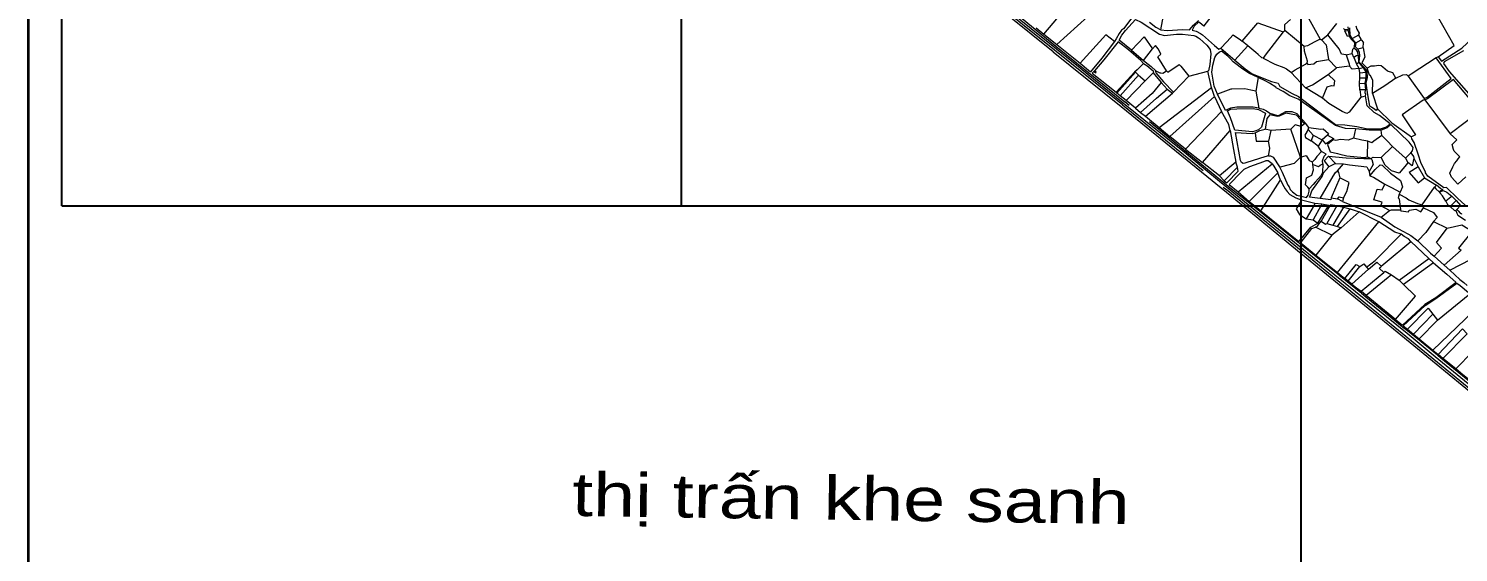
# Model space of a CAD drawing. Header units: metres. Extents: x 548946 to 557077, y 1838800 to 1845419.
# Drawn here: x 548946 to 551254, y 1840440 to 1841287 of the extents above; entities that cross this region are included whole.
import ezdxf

# ---------------------------------------------------------------- set-up
doc = ezdxf.new("R2010")
doc.units = ezdxf.units.M
doc.header["$LTSCALE"] = 28
doc.linetypes.add('LONG_DASHED', pattern=[7.5, 6, -1.5])
for name, color, linetype, lineweight in [('10', 7, 'Continuous', 13), ('22', 7, 'Continuous', 13), ('30', 7, 'Continuous', 13), ('46', 7, 'Continuous', 13), ('55', 7, 'Continuous', 35), ('60', 7, 'Continuous', 25)]:
    doc.layers.add(name, color=color, linetype=linetype, lineweight=lineweight)

msp = doc.modelspace()

# ---------------------------------------------------------------- linework, layer by layer
at = {"layer": '10'}
for p, q in [((550600.12, 1841248.87), (550472.43, 1841351.48)), ((550773.77, 1841284.63), (550786.78, 1841354.71)), ((550605.87, 1841260.85), (550689.45, 1841336.81)), ((550584.96, 1841277.56), (550620.91, 1841320.18)), ((551009.18, 1841308.18), (551030.6, 1841269.44)), ((550572.62, 1841287.79), (550584.96, 1841277.56)), ((550904.93, 1841266.15), (550930.15, 1841295.68)), ((550930.15, 1841295.68), (550971.09, 1841281.44)), ((550971.09, 1841281.44), (550973.86, 1841283.43)), ((551005.13, 1841257.38), (550973.86, 1841283.43)), ((551042.97, 1841276.12), (551057.58, 1841294.52)), ((551068.28, 1841286.78), (551070.66, 1841284.22)), ((551070.66, 1841284.22), (551070.39, 1841282.96)), ((551075.83, 1841284.82), (551070.66, 1841284.22)), ((551075.27, 1841289.45), (551075.83, 1841284.82)), ((551075.97, 1841283.31), (551075.83, 1841284.82)), ((550584.96, 1841277.56), (550605.87, 1841260.85)), ((550605.87, 1841260.85), (550643.75, 1841230.37)), ((550893.3, 1841235.35), (550914.1, 1841258.46)), ((550914.1, 1841258.46), (550904.93, 1841266.15)), ((551030.6, 1841269.44), (551032.83, 1841268.15)), ((551032.83, 1841268.15), (551042.97, 1841276.12)), ((551083.18, 1841270.6), (551082.17, 1841270.33)), ((551088.24, 1841263.73), (551082.17, 1841270.33)), ((551092.48, 1841276.09), (551083.18, 1841270.6)), ((551088.24, 1841263.73), (551097.1, 1841268.11)), ((551097.1, 1841268.11), (551100.65, 1841264.16)), ((551100.2, 1841255.35), (551100.65, 1841264.16)), ((550870.3, 1841254.72), (550874.48, 1841251.41)), ((551057.17, 1841223.3), (551044.43, 1841236.64)), ((551084.96, 1841239.85), (551082.46, 1841246.36)), ((551084.96, 1841239.85), (551089.33, 1841229.44)), ((551100.2, 1841255.35), (551091.83, 1841253.27)), ((551092.39, 1841243.57), (551092.47, 1841231.67)), ((551221.26, 1841240.82), (551218.22, 1841239.07)), ((550643.75, 1841230.37), (550660.11, 1841216.57)), ((550665.71, 1841217.38), (550662.71, 1841214.33)), ((550761.37, 1841214.91), (550748.48, 1841202.28)), ((550761.37, 1841214.91), (550774.18, 1841199.36)), ((550818.65, 1841209.58), (550849.29, 1841217.56)), ((550984.25, 1841215.56), (551007.12, 1841190.6)), ((551043.61, 1841212.42), (551057.17, 1841223.3)), ((551078.4, 1841225.77), (551057.17, 1841223.3)), ((551089.33, 1841229.44), (551092.47, 1841231.67)), ((551093.53, 1841221.74), (551089.33, 1841229.44)), ((551092.47, 1841231.67), (551100.21, 1841223.7)), ((551100.21, 1841223.7), (551104.28, 1841216.31)), ((551104.28, 1841216.31), (551104.53, 1841207.19)), ((550737.75, 1841211.21), (550708.14, 1841178.11)), ((550748.48, 1841202.28), (550717.55, 1841170.55)), ((550737.75, 1841211.21), (550748.48, 1841202.28)), ((550771.1, 1841126.7), (550855.57, 1841191.24)), ((550774.18, 1841199.36), (550784.03, 1841188.72)), ((550784.03, 1841188.72), (550792.38, 1841181.94)), ((550818.65, 1841209.58), (550794.2, 1841184.04)), ((550930.55, 1841207.59), (550927.1, 1841185.65)), ((551034.66, 1841174.12), (551007.12, 1841190.6)), ((551104.53, 1841207.19), (551102.7, 1841198.1)), ((551102.7, 1841198.1), (551104.05, 1841187.78)), ((551172.57, 1841209.78), (551198.62, 1841173.56)), ((550708.14, 1841178.11), (550702.87, 1841182.15)), ((550717.55, 1841170.55), (550708.14, 1841178.11)), ((550732.53, 1841157.66), (550717.55, 1841170.55)), ((550748.79, 1841144.84), (550792.38, 1841181.94)), ((550788.11, 1841112.39), (550860.23, 1841176.66)), ((550792.38, 1841181.94), (550794.2, 1841184.04)), ((550860.23, 1841176.66), (550871.48, 1841152.39)), ((550927.1, 1841185.65), (550931.6, 1841158.04)), ((551094.95, 1841187.41), (551096.42, 1841175.43)), ((551096.42, 1841175.43), (551103.77, 1841177.72)), ((551106.72, 1841161.95), (551103.77, 1841177.72)), ((551115.35, 1841181.48), (551123.35, 1841156.64)), ((551198.62, 1841173.56), (551199.76, 1841171.37)), ((551199.76, 1841171.37), (551240.47, 1841116.39)), ((550748.79, 1841144.84), (550771.1, 1841126.7)), ((550871.48, 1841152.39), (550813.42, 1841091.94)), ((551288.97, 1841153.05), (551240.47, 1841116.39)), ((550771.1, 1841126.7), (550788.11, 1841112.39)), ((550951.16, 1841121.72), (550941.9, 1841124.14)), ((550951.16, 1841121.72), (550947.35, 1841104.87)), ((550999.15, 1841078.98), (550983.68, 1841123.84)), ((551007.01, 1841133.94), (551005.44, 1841132.75)), ((551012.56, 1841126.75), (551007.01, 1841133.94)), ((551011.54, 1841123.54), (551012.56, 1841126.75)), ((551088.03, 1841124.76), (551084.72, 1841109.3)), ((551130.14, 1841113.75), (551129.44, 1841122.51)), ((550813.42, 1841091.94), (550788.11, 1841112.39)), ((551027.78, 1841096.76), (551016.08, 1841105.19)), ((551019.55, 1841114.32), (551034.08, 1841106.66)), ((551033.1, 1841088.15), (551027.78, 1841096.76)), ((551042.57, 1841114.52), (551034.08, 1841106.66)), ((551042.57, 1841114.52), (551052.41, 1841109.12)), ((551052.41, 1841109.12), (551052, 1841106.57)), ((551107.34, 1841079.45), (551107.68, 1841104.55)), ((550813.42, 1841091.94), (550840.68, 1841070.26)), ((551044.09, 1841080.43), (551055.61, 1841068.52)), ((551107.34, 1841079.45), (551112.7, 1841076.6)), ((551129.37, 1841078.01), (551147.67, 1841095.77)), ((551135.76, 1841065.98), (551129.37, 1841078.01)), ((551168.67, 1841077.41), (551172.34, 1841069.93)), ((551181.77, 1841077.13), (551188.73, 1841063.35)), ((550897.52, 1841062.42), (550875.99, 1841040.53)), ((550898.22, 1841022.79), (550953.57, 1841068.16)), ((550916.43, 1841007), (550962.3, 1841053.25)), ((550967.06, 1841041.78), (550962.3, 1841053.25)), ((551018.96, 1841066.82), (551018.38, 1841071.27)), ((551035.1, 1841068.04), (551034.47, 1841054.03)), ((551036.35, 1841053.71), (551034.47, 1841054.03)), ((551036.35, 1841053.71), (551044.6, 1841063.42)), ((551055.61, 1841068.52), (551044.6, 1841063.42)), ((551055.61, 1841068.52), (551068.7, 1841068.08)), ((551058.75, 1841056.73), (551068.7, 1841068.08)), ((551109.99, 1841055.8), (551111.2, 1841048.38)), ((550883.99, 1841034.82), (550898.22, 1841022.79)), ((551062.45, 1841045.17), (551048.79, 1841013.33)), ((551189.1, 1841037.17), (551199.19, 1841045.43)), ((551195.42, 1841001.91), (551215.3, 1841030.41)), ((551199.19, 1841045.43), (551218.43, 1841033.43)), ((551218.43, 1841033.43), (551215.3, 1841030.41)), ((550898.22, 1841022.79), (550916.43, 1841007)), ((551000, 1841009.98), (551000.68, 1841009.74)), ((551022.18, 1841004.56), (551033.7, 1841003.35)), ((551048.79, 1841013.33), (551058.92, 1841011.63)), ((551066.8, 1841006.99), (551058.92, 1841011.63)), ((551068.71, 1841013.14), (551066.8, 1841006.99)), ((551066.8, 1841006.99), (551084.07, 1841000)), ((551159.8, 1841022.12), (551158.12, 1841019.09)), ((551222.71, 1841022.7), (551224.03, 1841021.39)), ((551229.23, 1841025.18), (551228.04, 1841026.32)), ((551240.57, 1840999), (551250.26, 1841008.8)), ((551250.26, 1841008.8), (551243.41, 1841015.83)), ((551250.26, 1841008.8), (551257.16, 1841000.78)), ((550906.29, 1841000), (551000, 1840923.38)), ((551027.11, 1840972.09), (551044.12, 1841000)), ((551046.65, 1841000), (551032.46, 1840975.59)), ((551057.76, 1841000.22), (551041.56, 1840971.52)), ((551068.41, 1840998.03), (551051.51, 1840968.92)), ((551058.83, 1841000), (551057.76, 1841000.22)), ((551059.05, 1840966.68), (551079.36, 1840995.4)), ((551064.61, 1840964.53), (551093.73, 1840990.59)), ((551079.36, 1840995.4), (551093.73, 1840990.59)), ((551195.42, 1841001.91), (551197.64, 1840997.14)), ((551251.17, 1840994.21), (551249.58, 1840992.46)), ((551257.16, 1841000.78), (551251.17, 1840994.21)), ((551049.79, 1840952.65), (551023.47, 1840965.96)), ((551064.61, 1840964.53), (551049.79, 1840952.65)), ((551059.05, 1840966.68), (551064.61, 1840964.53)), ((551213.98, 1840975.02), (551235.61, 1840964.28)), ((551000, 1840939.78), (551024.08, 1840920.39)), ((551049.79, 1840952.65), (551024.08, 1840920.39)), ((551177.03, 1840942.44), (551206.21, 1840914.84)), ((551024.08, 1840920.39), (551058.66, 1840892.59)), ((551158.13, 1840880.06), (551206.21, 1840914.84)), ((551206.21, 1840914.84), (551213.92, 1840908.21)), ((551058.66, 1840892.59), (551070.6, 1840882.99)), ((551076.19, 1840878.46), (551094.93, 1840902.11)), ((551108.89, 1840897.75), (551082.18, 1840873.72)), ((551096.8, 1840862.05), (551133.62, 1840892.35)), ((551108.89, 1840897.75), (551105.53, 1840901.34)), ((551146.09, 1840888.82), (551158.13, 1840880.06)), ((551213.92, 1840908.21), (551165.3, 1840873.09)), ((551076.19, 1840878.46), (551070.6, 1840882.99)), ((551082.18, 1840873.72), (551076.19, 1840878.46)), ((551158.13, 1840880.06), (551165.3, 1840873.09)), ((551219.96, 1840815.5), (551272.41, 1840858.01)), ((551181.38, 1840792.78), (551212.78, 1840824.93)), ((551212.41, 1840767.21), (551290.6, 1840841.88)), ((551212.78, 1840824.93), (551219.96, 1840815.5)), ((551152.23, 1840816.52), (551163.46, 1840807.36)), ((551164.53, 1840806.43), (551171.69, 1840800.7)), ((551171.69, 1840800.7), (551181.38, 1840792.78)), ((551190.69, 1840785.05), (551219.96, 1840815.5)), ((551249.79, 1840736.67), (551323.62, 1840812.66)), ((551181.38, 1840792.78), (551190.69, 1840785.05)), ((551190.69, 1840785.05), (551212.41, 1840767.21)), ((551228.95, 1840753.76), (551268.03, 1840793.48)), ((551212.41, 1840767.21), (551221.2, 1840760.01))]:
    msp.add_line(p, q, dxfattribs=at)
for points in [[(550689.45, 1841336.81), (550726.93, 1841303.69), (550713.47, 1841286.34), (550710.13, 1841283.71), (550706.65, 1841278.71), (550701.83, 1841269.8), (550698.75, 1841265.73)], [(550881.71, 1841334.67), (550861.62, 1841314.24), (550852.51, 1841303.14), (550844.92, 1841293.01), (550843.33, 1841290.53), (550836.76, 1841295.6), (550834.84, 1841297.15), (550827.41, 1841290.3), (550824.07, 1841283.68), (550830.57, 1841282.44), (550837.78, 1841278.6), (550841.14, 1841276.57), (550850.54, 1841267.87), (550860.23, 1841259.22), (550867.3, 1841253.47), (550870.3, 1841254.72)], [(551221.26, 1841240.82), (551247.32, 1841259.35), (551219.57, 1841307.77)], [(551221.26, 1841240.82), (551226.87, 1841233.64), (551259.56, 1841255.07), (551286.02, 1841279.88), (551294.96, 1841288.25), (551279.68, 1841299.28), (551250.1, 1841326.71)], [(550726.44, 1841251.64), (550706.25, 1841267.64), (550710.92, 1841276.04), (550716.86, 1841283.28), (550733.04, 1841300.93), (550742.18, 1841296.89), (550771.67, 1841277.22), (550779.65, 1841275.39), (550798.78, 1841277.68), (550808.79, 1841277.37), (550826.71, 1841275.42), (550830.33, 1841274.27), (550834.64, 1841271.78), (550836.19, 1841270.53), (550848.1, 1841259.5), (550853.08, 1841252.49), (550854.27, 1841245.64), (550852.68, 1841228.57), (550850.58, 1841218.13), (550849.29, 1841217.56)], [(550755.38, 1841297.05), (550765.85, 1841288.52), (550773.77, 1841284.63)], [(550773.77, 1841284.63), (550784.03, 1841283.36), (550809.34, 1841285.09), (550819.97, 1841284.29), (550826.13, 1841291.74), (550834.72, 1841299.28)], [(550971.09, 1841281.44), (550941.86, 1841243.3), (550939.01, 1841238.72)], [(550973.86, 1841283.43), (550973.6, 1841293.25), (550982.75, 1841301.4)], [(551070.39, 1841282.96), (551075.97, 1841283.31), (551077.62, 1841274.35)], [(551077.62, 1841274.35), (551074.76, 1841273.49), (551070.39, 1841282.96)], [(551078.12, 1841287.87), (551078.67, 1841276.05), (551082.17, 1841270.33)], [(551088.22, 1841290.79), (551089.79, 1841285.54), (551093.54, 1841278.96), (551092.48, 1841276.09)], [(550698.75, 1841265.73), (550684.98, 1841276.43), (550643.75, 1841230.37)], [(550698.75, 1841265.73), (550678.24, 1841238.8), (550660.11, 1841216.57)], [(550745.6, 1841230.19), (550741.47, 1841234.8), (550721.56, 1841251.95), (550704.87, 1841265.08), (550681.67, 1841235.91), (550666.71, 1841218.46)], [(550726.44, 1841251.64), (550746.75, 1841272.97), (550760.32, 1841254.04)], [(550783.07, 1841218.22), (550769.06, 1841240.71), (550773.52, 1841244.94), (550772.91, 1841246.76), (550769.3, 1841253.53), (550764.89, 1841258.89), (550760.32, 1841254.04)], [(550870.3, 1841254.72), (550880.39, 1841265.05), (550890.51, 1841276.56), (550902.12, 1841268.06), (550904.93, 1841266.15)], [(550939.01, 1841238.72), (550936.76, 1841239.42), (550930.64, 1841244.48), (550926.82, 1841247.98), (550914.1, 1841258.46)], [(551030.6, 1841269.44), (551021.15, 1841264.54), (551010.54, 1841258.75), (551005.13, 1841257.38)], [(551032.83, 1841268.15), (551040.73, 1841260.33), (551044.43, 1841236.64)], [(551072.79, 1841244.05), (551065.39, 1841245.2), (551061.57, 1841253.62), (551042.97, 1841276.12)], [(551077.62, 1841274.35), (551080.92, 1841269.42), (551086.57, 1841263.27)], [(551085.08, 1841255.02), (551086.06, 1841257.1), (551086.57, 1841263.27)], [(551088.24, 1841263.73), (551087.48, 1841257.64), (551089.15, 1841255.66), (551091.83, 1841253.27)], [(551092.48, 1841276.09), (551096.18, 1841269.14), (551097.1, 1841268.11)], [(550600.12, 1841248.87), (550709.52, 1841160.5), (550879.4, 1841021.99), (550906.29, 1841000)], [(550726.44, 1841251.64), (550745.48, 1841234.93), (550760.32, 1841254.04)], [(550745.48, 1841234.93), (550758.04, 1841225.26), (550765.71, 1841218.2)], [(550864.96, 1841180.36), (550859.94, 1841193.33), (550856.23, 1841216.32), (550857.38, 1841227.28), (550860.91, 1841239.56), (550864.02, 1841245.3), (550868.27, 1841248.73), (550871.46, 1841249.74)], [(550871.46, 1841249.74), (550874.48, 1841251.41), (550893.3, 1841235.35)], [(550930.55, 1841207.59), (550916.76, 1841214.12), (550905.89, 1841220.89), (550890.43, 1841232.72), (550885.87, 1841237.52), (550881.73, 1841242.02), (550871.46, 1841249.74)], [(550893.3, 1841235.35), (550910.02, 1841221.69), (550920.97, 1841213.35), (550952.21, 1841201.05), (550962.85, 1841198.51), (550965.58, 1841193.09), (550985.66, 1841181.51), (550995.85, 1841176.6), (551000, 1841173.49)], [(550939.01, 1841238.72), (550957.63, 1841228.98), (550972.37, 1841223.45), (550976.26, 1841221.57), (550982.74, 1841216.41), (550984.25, 1841215.56)], [(551009.99, 1841231.14), (551010.52, 1841233.64), (551005.44, 1841250.14), (551005.13, 1841257.38)], [(551009.99, 1841231.14), (551010.96, 1841228.72), (551020.64, 1841229.71), (551024.97, 1841233.09), (551044.43, 1841236.64)], [(551072.79, 1841244.05), (551081.67, 1841246.01), (551082.46, 1841246.36)], [(551072.79, 1841244.05), (551077.66, 1841229.7), (551078.4, 1841225.77)], [(551082.46, 1841246.36), (551083.3, 1841253.39), (551085.08, 1841255.02)], [(551092.39, 1841243.57), (551089.6, 1841242.21), (551084.96, 1841239.85)], [(551092.39, 1841243.57), (551091.61, 1841248.59), (551089.2, 1841251.52), (551085.08, 1841255.02)], [(551116.86, 1841157.32), (551114.4, 1841159.04), (551110.99, 1841161.41), (551107.75, 1841179.28), (551105.19, 1841198.29), (551107.07, 1841207.63), (551106.55, 1841216.8), (551105.5, 1841219.39), (551101.36, 1841224.24), (551093.57, 1841232.25), (551095.07, 1841243.13), (551094.05, 1841248.14), (551091.83, 1841253.27)], [(551100.2, 1841255.35), (551102.81, 1841240.21), (551098.23, 1841231.32), (551106.66, 1841222.44)], [(551218.22, 1841239.07), (551177.57, 1841213.05), (551172.57, 1841209.78)], [(551198.62, 1841173.56), (551203.38, 1841175.53), (551242.43, 1841206.06), (551218.22, 1841239.07)], [(551261.93, 1841250.7), (551230.77, 1841233.03), (551229.86, 1841230.29), (551239.26, 1841217.02), (551281.85, 1841168.11)], [(550662.71, 1841214.33), (550701.32, 1841183.58), (550702.87, 1841182.15)], [(550745.6, 1841230.19), (550735.53, 1841219.8), (550731.17, 1841215.95), (550701.32, 1841183.58)], [(550702.87, 1841182.15), (550732.61, 1841215.85), (550737.75, 1841211.21)], [(550745.6, 1841230.19), (550751.16, 1841226.79), (550761.26, 1841218.16), (550762.06, 1841216.26), (550761.37, 1841214.91)], [(550765.71, 1841218.2), (550764.91, 1841217.32), (550765.53, 1841214.87), (550777.76, 1841200.62), (550794.2, 1841184.04)], [(550765.71, 1841218.2), (550772.07, 1841215.09), (550773.6, 1841214.81), (550776.83, 1841214.27), (550783.07, 1841218.22)], [(550783.07, 1841218.22), (550784.91, 1841216.16), (550803.47, 1841228.47), (550806.15, 1841225.87), (550818.65, 1841209.58)], [(550860.23, 1841176.66), (550855.57, 1841191.24), (550849.29, 1841217.56)], [(550984.25, 1841215.56), (550990.52, 1841219.93), (551006.96, 1841229.2), (551009.99, 1841231.14)], [(551007.12, 1841190.6), (551018.35, 1841195.72), (551043.61, 1841212.42)], [(551034.66, 1841174.12), (551042.22, 1841192.24), (551049.28, 1841194.34), (551053.27, 1841194), (551054.42, 1841202.25), (551043.61, 1841212.42)], [(551093.53, 1841221.74), (551082.21, 1841220.93), (551078.4, 1841225.77)], [(551094.83, 1841214.82), (551093.53, 1841221.74), (551100.21, 1841223.7)], [(551095.08, 1841207.06), (551094.83, 1841214.82), (551104.28, 1841216.31)], [(551152.73, 1841206.19), (551148.12, 1841215.09), (551139.42, 1841217.59), (551132.21, 1841223.98), (551129.41, 1841226.23), (551125.03, 1841226.72), (551118.37, 1841225.54), (551112.58, 1841225.75), (551106.66, 1841222.44)], [(551115.35, 1841181.48), (551115.85, 1841202.85), (551112.23, 1841210.48), (551110.22, 1841210.98), (551106.66, 1841222.44)], [(551152.73, 1841206.19), (551164.45, 1841211.68), (551169.88, 1841212.48), (551172.57, 1841209.78)], [(550774.18, 1841199.36), (550759.83, 1841181.82), (550732.53, 1841157.66)], [(550741.02, 1841151.09), (550766.85, 1841173.81), (550784.03, 1841188.72)], [(550927.1, 1841185.65), (550918.8, 1841187.14), (550909.27, 1841189.33), (550888.11, 1841188.65), (550887.14, 1841188.47), (550886.49, 1841188.49), (550864.96, 1841180.36)], [(550948.88, 1841198.43), (550943.19, 1841201.28), (550930.55, 1841207.59)], [(551000, 1841169.12), (550995.05, 1841172.6), (550981.79, 1841177.81), (550971.11, 1841184.79), (550959.64, 1841190.72), (550959.27, 1841192.09), (550948.88, 1841198.43)], [(551094.18, 1841197.79), (551095.08, 1841207.06), (551104.53, 1841207.19)], [(551104.05, 1841187.78), (551094.95, 1841187.41), (551094.18, 1841197.79), (551102.7, 1841198.1)], [(551152.73, 1841206.19), (551135.38, 1841194.16), (551115.35, 1841181.48)], [(551288.97, 1841153.05), (551245.82, 1841204.44), (551204.14, 1841173.01), (551199.76, 1841171.37)], [(550931.6, 1841158.04), (550922.64, 1841159.31), (550896.11, 1841159.42), (550885.84, 1841157.95), (550880.4, 1841155.28), (550877.89, 1841153.97), (550864.96, 1841180.36)], [(551000, 1841173.49), (551055.62, 1841131.77), (551070.5, 1841130.94), (551089.82, 1841128.25), (551104.81, 1841124.94), (551111.02, 1841124.5), (551128.41, 1841124.4), (551138.1, 1841127.81), (551143.75, 1841132.55)], [(551088.03, 1841124.76), (551071.96, 1841125.16), (551055.76, 1841129.86), (551000, 1841169.12)], [(551096.42, 1841175.43), (551077.78, 1841151.47), (551073.94, 1841149.22), (551066.12, 1841152.36), (551045.04, 1841165.31), (551034.66, 1841174.12)], [(551103.77, 1841177.72), (551104.25, 1841180.07), (551103.39, 1841182.96), (551104.05, 1841187.78)], [(551199.76, 1841171.37), (551197.01, 1841170.72), (551163.18, 1841146.9), (551184.54, 1841114.8), (551178.23, 1841111.62)], [(550732.53, 1841157.66), (550741.02, 1841151.09), (550748.79, 1841144.84)], [(550885.57, 1841121.88), (550883.4, 1841131.48), (550871.48, 1841152.39)], [(550931.6, 1841158.04), (550939.05, 1841156.48), (550943.99, 1841153.67), (550949.83, 1841149.6), (550961.76, 1841146.06), (550963.54, 1841146.3), (550975.53, 1841152.36), (550984.82, 1841152.62), (550992.98, 1841149.11), (551007.01, 1841133.94)], [(551005.44, 1841132.75), (550992.52, 1841146.51), (550975.46, 1841149.86), (550964.72, 1841144.85), (550962.04, 1841144.45), (550949.35, 1841147.37), (550947.08, 1841143.72), (550944.69, 1841141.09), (550941.9, 1841124.14)], [(551143.75, 1841132.55), (551126.38, 1841145.95), (551117.73, 1841150.67), (551106.72, 1841161.95)], [(551123.35, 1841156.64), (551121.17, 1841154.33), (551116.86, 1841157.32)], [(550868.47, 1841048.43), (550840.68, 1841070.26), (550885.57, 1841121.88)], [(550885.57, 1841121.88), (550891.08, 1841091.31), (550894.84, 1841070.87)], [(550925.74, 1841118.18), (550933.25, 1841121.6), (550941.9, 1841124.14)], [(551005.44, 1841132.75), (551000.22, 1841128.21), (550990.35, 1841130.95), (550983.68, 1841123.84), (550951.16, 1841121.72)], [(551011.54, 1841123.54), (551005.86, 1841114.17), (551006.97, 1841110.68), (551016.08, 1841105.19)], [(551011.54, 1841123.54), (551019.55, 1841114.32), (551016.08, 1841105.19)], [(551012.56, 1841126.75), (551031.74, 1841124.14), (551035.42, 1841124.56), (551044.41, 1841116.97), (551042.57, 1841114.52)], [(551129.44, 1841122.51), (551118.52, 1841122.14), (551110.05, 1841122.62), (551088.03, 1841124.76)], [(551177.03, 1841085.6), (551179.81, 1841089.12), (551180.86, 1841094.6), (551174.29, 1841103.06), (551144.89, 1841131.37), (551138.83, 1841126.11), (551129.44, 1841122.51)], [(550947.42, 1841081.15), (550941.55, 1841079.22), (550912.44, 1841070.04), (550909.05, 1841068.93), (550906.32, 1841068.71), (550903.72, 1841070), (550902.11, 1841073.19), (550894.19, 1841118.64), (550920.82, 1841117.18), (550925.74, 1841118.18)], [(550925.74, 1841118.18), (550927.65, 1841104.36), (550947.35, 1841104.87)], [(550947.42, 1841081.15), (550948.58, 1841086.05), (550949.72, 1841093.57), (550947.35, 1841104.87)], [(551084.72, 1841109.3), (551076.18, 1841106.13), (551063.68, 1841107.31), (551056.31, 1841105.79), (551052, 1841106.57)], [(551107.68, 1841104.55), (551097.94, 1841106.47), (551084.72, 1841109.3)], [(551130.14, 1841113.75), (551117.22, 1841104.67), (551114.45, 1841101.87), (551107.68, 1841104.55)], [(551147.67, 1841095.77), (551138.99, 1841105.36), (551130.14, 1841113.75)], [(551256.34, 1841079.21), (551247.16, 1841088.38), (551246.01, 1841091.28), (551243.94, 1841099.38), (551251.51, 1841107), (551240.47, 1841116.39)], [(550947.42, 1841081.15), (550950.74, 1841080.88), (550952.78, 1841080.09), (550954.75, 1841078.52), (550965.29, 1841063.26)], [(550965.29, 1841063.26), (550968.68, 1841063.94), (550989.56, 1841069.13), (550999.15, 1841078.98)], [(550999.15, 1841078.98), (551008.14, 1841081.58), (551013.28, 1841073.58), (551018.38, 1841071.27)], [(551033.1, 1841088.15), (551025.25, 1841079.8), (551022.24, 1841074.89), (551018.38, 1841071.27)], [(551035.1, 1841068.04), (551034.61, 1841072.99), (551037.53, 1841080.18), (551040.64, 1841083.54), (551033.1, 1841088.15)], [(551044.09, 1841080.43), (551072.68, 1841077.66), (551101.08, 1841076.66), (551112.7, 1841076.6)], [(551112.7, 1841076.6), (551113.99, 1841074.78), (551116.44, 1841066.95), (551109.99, 1841055.8)], [(551112.7, 1841076.6), (551116.23, 1841078.62), (551129.37, 1841078.01)], [(551147.67, 1841095.77), (551168.67, 1841077.41), (551177.03, 1841085.6)], [(551181.77, 1841077.13), (551179.43, 1841064.89), (551172.34, 1841069.93)], [(551266.02, 1841046.92), (551253.21, 1841035.34), (551242.89, 1841046.48), (551239.9, 1841052.75), (551244.76, 1841063.41), (551247.34, 1841068.68), (551251.61, 1841072.64), (551253.34, 1841075.87), (551256.34, 1841079.21)], [(550897.52, 1841062.42), (550894.84, 1841070.87), (550868.47, 1841048.43)], [(550880.01, 1841037.43), (550898.38, 1841056.37), (550897.52, 1841062.42)], [(550953.57, 1841068.16), (550947.1, 1841072.68), (550943.32, 1841072.6), (550939.27, 1841071.44), (550916.6, 1841063.17), (550907.64, 1841058.75), (550903.05, 1841054.64), (550883.99, 1841034.82)], [(550953.57, 1841068.16), (550956.15, 1841064.23), (550962.3, 1841053.25)], [(550965.29, 1841063.26), (550969.52, 1841054.43), (550978.47, 1841033.41), (550980.83, 1841030.77), (550982.29, 1841026.49), (550986.05, 1841022.53), (550993.03, 1841017.52), (551000, 1841015.71)], [(551012.8, 1841027.38), (551010.87, 1841030.34), (551007.39, 1841034.09), (551009.02, 1841045.16), (551017.4, 1841049.51), (551020.29, 1841058.38), (551018.96, 1841066.82)], [(551030.83, 1841011.96), (551013.67, 1841013.91), (551014.63, 1841016.31), (551017.55, 1841024.45), (551034.02, 1841047.73), (551036.35, 1841053.71)], [(551018.96, 1841066.82), (551027.89, 1841063.79), (551030.74, 1841065.76), (551035.1, 1841068.04)], [(551034.47, 1841054.03), (551032.16, 1841048.95), (551022.89, 1841038.62)], [(551030.83, 1841011.96), (551051.56, 1841048.18), (551055.46, 1841054.1), (551058.75, 1841056.73)], [(551058.75, 1841056.73), (551060.21, 1841054.03), (551062.45, 1841045.17)], [(551068.7, 1841068.08), (551078.41, 1841066.2), (551106.28, 1841063.17), (551109.99, 1841055.8)], [(551111.2, 1841048.38), (551119.74, 1841058.68), (551127.53, 1841066.37), (551130.81, 1841065.88), (551144.07, 1841052.71), (551160.69, 1841040.92), (551163.55, 1841030.83), (551159.8, 1841022.12)], [(551172.34, 1841069.93), (551170.32, 1841066.97), (551158.26, 1841052.84), (551145.92, 1841056.57), (551135.76, 1841065.98)], [(551188.73, 1841063.35), (551174.6, 1841054.24), (551189.1, 1841037.17)], [(550868.47, 1841048.43), (550875.99, 1841040.53), (550880.01, 1841037.43)], [(550934.81, 1840992.25), (550966.06, 1841041.21), (550967.06, 1841041.78)], [(550967.06, 1841041.78), (550972.14, 1841031.12), (550974.35, 1841027.5), (550977.37, 1841023.55), (550981.63, 1841018.64), (550991.35, 1841012.99), (551000, 1841009.98)], [(551000, 1841015.71), (551006.8, 1841013.95), (551008.66, 1841013.52), (551011.32, 1841017.4), (551012.83, 1841023.63), (551012.8, 1841027.38)], [(551022.89, 1841038.62), (551019.45, 1841034.78), (551012.8, 1841027.38)], [(551068.71, 1841013.14), (551073.72, 1841023.47), (551077.78, 1841037.7), (551062.45, 1841045.17)], [(551111.2, 1841048.38), (551116.64, 1841046.35), (551135.43, 1841034.95)], [(551142.7, 1840992.61), (551128.55, 1841000.08), (551130.75, 1841005.92), (551117.55, 1841009.58), (551122.89, 1841026.84), (551130.85, 1841025.74), (551135.43, 1841034.95)], [(551135.43, 1841034.95), (551146.08, 1841029.71), (551159.8, 1841022.12)], [(551215.3, 1841030.41), (551217.43, 1841027.36), (551222.71, 1841022.7)], [(551228.04, 1841026.32), (551225.53, 1841027.87), (551218.43, 1841033.43)], [(550916.43, 1841007), (550925.15, 1841000), (550934.81, 1840992.25)], [(551000.68, 1841009.74), (550998.42, 1841005.67), (550991.98, 1840995.43), (550997.61, 1840986.06), (551007.95, 1840979.12), (551019.36, 1840977.32), (551027.11, 1840972.09)], [(551000.68, 1841009.74), (551002.86, 1841009.43), (551022.18, 1841004.56)], [(551022.18, 1841004.56), (551020.93, 1841001.04), (551007.95, 1840979.12)], [(551048.79, 1841013.33), (551048.28, 1841010.1), (551030.83, 1841011.96)], [(551058.92, 1841011.63), (551061.36, 1841014.81), (551068.71, 1841013.14)], [(551158.12, 1841019.09), (551156.53, 1841013.19), (551158.54, 1841011.6), (551160.2, 1840993.53)], [(551158.12, 1841019.09), (551169.51, 1841012.86), (551173.91, 1841009.67), (551187.86, 1841003.93), (551195.42, 1841001.91)], [(551222.71, 1841022.7), (551224.18, 1841023.64), (551228.04, 1841026.32)], [(551224.03, 1841021.39), (551225.6, 1841023.26), (551229.23, 1841025.18)], [(551233.48, 1841007.71), (551228.33, 1841016.07), (551224.03, 1841021.39)], [(551229.23, 1841025.18), (551235.01, 1841022.5), (551243.41, 1841015.83)], [(551243.41, 1841015.83), (551241.46, 1841014.09), (551233.48, 1841007.71)], [(551233.48, 1841007.71), (551236.07, 1841002.16), (551240.57, 1840999)], [(550934.81, 1840992.25), (550996.44, 1840942.57), (551000, 1840946.86)], [(551033.7, 1841003.35), (551031.85, 1841000), (551019.36, 1840977.32)], [(551033.7, 1841003.35), (551044.93, 1841001.33), (551044.12, 1841000)], [(551057.76, 1841000.22), (551047.55, 1841001.54), (551046.65, 1841000)], [(551058.66, 1840892.59), (551125.23, 1840974.56), (551093.73, 1840990.59)], [(551058.83, 1841000), (551068.41, 1840998.03), (551079.36, 1840995.4)], [(551084.07, 1841000), (551129.09, 1840981.78), (551142.7, 1840992.61)], [(551129.09, 1840981.78), (551151.35, 1840966.2), (551164.44, 1840959.09), (551172.2, 1840955.1), (551176.96, 1840952.21), (551188.61, 1840943.68)], [(551142.7, 1840992.61), (551145.97, 1840993.49), (551160.2, 1840993.53)], [(551160.2, 1840993.53), (551160.92, 1840992.18), (551173.43, 1840990.21), (551174.35, 1840993.1), (551185, 1840994.61), (551193.05, 1840990.67), (551197.64, 1840997.14)], [(551197.64, 1840997.14), (551213.58, 1840989.3), (551219.41, 1840981.28), (551213.98, 1840975.02)], [(551249.58, 1840992.46), (551248.39, 1840991.82), (551240.57, 1840999)], [(551249.58, 1840992.46), (551251.21, 1840988.25), (551252.8, 1840985.3), (551265.59, 1840976.93)], [(551251.17, 1840994.21), (551253.55, 1840991.83), (551256.89, 1840988.54), (551258.67, 1840987.09), (551259.85, 1840987.72)], [(551000, 1840946.86), (551015.85, 1840965.95), (551027.11, 1840972.09)], [(551000, 1840941.4), (551017.18, 1840963.72), (551023.47, 1840965.96)], [(551023.47, 1840965.96), (551026.3, 1840967.34), (551027.62, 1840968.94)], [(551027.62, 1840968.94), (551028.9, 1840970.49), (551032.46, 1840975.59)], [(551032.46, 1840975.59), (551039.31, 1840970.58), (551041.56, 1840971.52), (551051.51, 1840968.92), (551059.05, 1840966.68)], [(551161.5, 1840954.16), (551151.27, 1840957.37), (551125.23, 1840974.56)], [(551213.98, 1840975.02), (551201.24, 1840956.97), (551188.61, 1840943.68)], [(551214.75, 1840918.68), (551226.48, 1840931.59), (551218.42, 1840940.98), (551235.61, 1840964.28)], [(551276.17, 1840959.16), (551254.26, 1840932.01), (551258.1, 1840928.42), (551230.77, 1840904.54)], [(551235.61, 1840964.28), (551259.19, 1840969.22), (551276.17, 1840959.16)], [(551000, 1840941.4), (550999.23, 1840940.4), (551000, 1840939.78)], [(551105.53, 1840901.34), (551119.8, 1840911.88), (551161.5, 1840954.16)], [(551129.22, 1840902.71), (551135.54, 1840908.25), (551177.03, 1840942.44)], [(551177.03, 1840942.44), (551173.49, 1840946.59), (551166.61, 1840950.53), (551161.5, 1840954.16)], [(551188.61, 1840943.68), (551208.66, 1840923.88), (551214.75, 1840918.68)], [(551000, 1840923.38), (551122.75, 1840823.02), (551160.95, 1840791.61), (551218.01, 1840745.08), (551281.14, 1840693.16), (551309.58, 1840669.75), (551353.21, 1840634.01), (551411.01, 1840586.86), (551438.45, 1840564.67), (551534.38, 1840489.08)], [(551214.75, 1840918.68), (551230.77, 1840904.54), (551240.1, 1840896.31)], [(551240.1, 1840896.31), (551291.24, 1840922.41), (551297.27, 1840927.63), (551301.28, 1840924.99)], [(551070.6, 1840882.99), (551089.04, 1840905.6), (551094.93, 1840902.11)], [(551094.93, 1840902.11), (551101.47, 1840906.34), (551105.53, 1840901.34)], [(551146.09, 1840888.82), (551140.42, 1840884.12), (551104.92, 1840855.12)], [(551108.89, 1840897.75), (551122.49, 1840909.09), (551129.22, 1840902.71)], [(551129.22, 1840902.71), (551128.17, 1840900.51), (551126.05, 1840899.31), (551133.62, 1840892.35)], [(551133.62, 1840892.35), (551135.94, 1840894.47), (551146.09, 1840888.82)], [(551213.92, 1840908.21), (551235.48, 1840889.67), (551250.27, 1840876.32), (551217.22, 1840851.62), (551199.74, 1840840.66), (551163.46, 1840807.36)], [(551240.1, 1840896.31), (551256.41, 1840881.37), (551262.5, 1840876.07), (551268.28, 1840871.25)], [(551082.18, 1840873.72), (551089.6, 1840867.79), (551096.8, 1840862.05)], [(551152.23, 1840816.52), (551184.92, 1840854.03), (551165.3, 1840873.09)], [(551164.53, 1840806.43), (551200.43, 1840839.24), (551217.6, 1840850.21), (551251.48, 1840875.38), (551256.76, 1840871.24), (551270.14, 1840860.07), (551272.41, 1840858.01)], [(551152.23, 1840816.52), (551104.92, 1840855.12), (551096.8, 1840862.05)], [(551171.69, 1840800.7), (551205.29, 1840835.1), (551212.78, 1840824.93)], [(551221.2, 1840760.01), (551260.3, 1840801.41), (551268.03, 1840793.48)], [(551278.13, 1840713.44), (551271.63, 1840718.53), (551257.9, 1840729.82), (551249.79, 1840736.67), (551228.95, 1840753.76), (551221.2, 1840760.01)]]:
    msp.add_lwpolyline(points, dxfattribs=at)
for points in [[(550665.71, 1841217.38), (550668.64, 1841214.91), (550669.51, 1841216.1), (550666.71, 1841218.46)], [(550885.98, 1841142.33), (550881.41, 1841153.53), (550886.54, 1841156.06), (550896.39, 1841157.05), (550922.48, 1841157.33), (550931.54, 1841155.63), (550942.6, 1841149.76), (550936.03, 1841127.48), (550931.33, 1841122.81), (550925.29, 1841120.56), (550921.63, 1841119.45), (550892.96, 1841122.21)]]:
    msp.add_lwpolyline(points, close=True, dxfattribs=at)
at = {"layer": '22', "linetype": 'LONG_DASHED'}
for p, q in [((550604.44, 1841258.09), (550715.56, 1841168.08)), ((550885.26, 1841029.47), (550715.56, 1841168.08)), ((550711.72, 1841163.22), (550881.62, 1841024.7))]:
    msp.add_line(p, q, dxfattribs=at)
at = {"layer": '22'}
for p, q in [((550921.95, 1841000), (550885.26, 1841029.47)), ((550881.62, 1841024.7), (550911.83, 1841000)), ((550911.83, 1841000), (551000, 1840927.91)), ((551000, 1840937.3), (550921.95, 1841000)), ((551061.25, 1840888.1), (551000, 1840937.3)), ((551193.68, 1840780.44), (551167.12, 1840802.17))]:
    msp.add_line(p, q, dxfattribs=at)
at = {"layer": '22', "linetype": 'LONG_DASHED'}
for points in [[(550711.72, 1841163.22), (550602.31, 1841251.6), (550474.62, 1841354.21)], [(550505.39, 1841340.47), (550514.6, 1841331.76), (550525.89, 1841322.64), (550604.44, 1841258.09)]]:
    msp.add_lwpolyline(points, dxfattribs=at)
at = {"layer": '22'}
for points in [[(551000, 1840927.91), (551124.97, 1840825.73), (551163.17, 1840794.32), (551220.23, 1840747.79), (551283.36, 1840695.86), (551311.8, 1840672.45), (551355.42, 1840636.72), (551413.22, 1840589.58), (551440.62, 1840567.42)], [(551061.25, 1840888.1), (551095.78, 1840860.63), (551097.46, 1840859.15), (551104.71, 1840853.35), (551130.28, 1840832.39), (551150.69, 1840815.54), (551167.12, 1840802.17)], [(551445.66, 1840574.27), (551419.24, 1840595.21), (551358.24, 1840645.42), (551317.17, 1840679.13), (551289.54, 1840701.84), (551225.79, 1840753.94), (551219.96, 1840758.94), (551193.68, 1840780.44)]]:
    msp.add_lwpolyline(points, dxfattribs=at)
at = {"layer": '30'}
for p, q in [((551034.08, 1841106.66), (551027.78, 1841096.76)), ((551188.73, 1841063.35), (551199.19, 1841045.43)), ((551234.52, 1841029.93), (551230.19, 1841029.27))]:
    msp.add_line(p, q, dxfattribs=at)
for points in [[(551123.35, 1841156.64), (551146.27, 1841134.48), (551178.23, 1841111.62)], [(551034.08, 1841106.66), (551039.27, 1841100.05), (551052.41, 1841109.12)], [(551052, 1841106.57), (551042.54, 1841099.2), (551046.85, 1841087.17), (551058.79, 1841084.44), (551062.52, 1841083.59)], [(551193.95, 1841068.3), (551188.81, 1841083.74), (551182.25, 1841102.2), (551178.97, 1841108.62), (551178.23, 1841111.62)], [(551044.09, 1841080.43), (551037.52, 1841073.01), (551041.28, 1841067.75), (551044.6, 1841063.42)], [(551062.52, 1841083.59), (551074.05, 1841080.95), (551101.93, 1841078.45), (551107.34, 1841079.45)], [(551177.03, 1841085.6), (551181.4, 1841079.92), (551181.77, 1841077.13)], [(551230.19, 1841029.27), (551204.56, 1841048.1), (551200.97, 1841053.2), (551200.62, 1841054.24), (551200.99, 1841055.09), (551193.95, 1841068.3)], [(551264.98, 1841001.07), (551252.43, 1841012.57), (551234.52, 1841029.93)]]:
    msp.add_lwpolyline(points, dxfattribs=at)
at = {"layer": '46'}
msp.add_lwpolyline([(551331.64, 1840662.06), (551216.15, 1840756.13), (551170.99, 1840793.79), (551021.2, 1840915.07), (550868.57, 1841039.41), (550814.61, 1841084.02), (550710.99, 1841167.64), (550664.92, 1841204.56), (550643.33, 1841222.37), (550526.39, 1841317.04), (550381.87, 1841432.13), (550314.6, 1841485.03), (550204.08, 1841572.5), (550014.42, 1841724.51), (549853.1, 1841859.96), (549743.71, 1841954.97), (549698.62, 1841992.3)], dxfattribs=at)
at = {"layer": '55'}
msp.add_lwpolyline([(548946.42, 1845099), (557077.3, 1845099), (557077.3, 1838800.25), (548946.42, 1838800.25)], close=True, dxfattribs=at)
at = {"layer": '60'}
for p, q in [((551000, 1840000), (551000, 1845000)), ((550000, 1841000), (550000, 1844000)), ((549000, 1841000), (549000, 1843000)), ((549000, 1841000), (557000, 1841000))]:
    msp.add_line(p, q, dxfattribs=at)

# ---------------------------------------------------------------- texts
at = {"layer": '55', "width": 1.3}
msp.add_text('thị trấn khe sanh', height=70, rotation=359.155, dxfattribs=at).set_placement((549823.26, 1840499.27))

doc.saveas('drawing.dxf')
